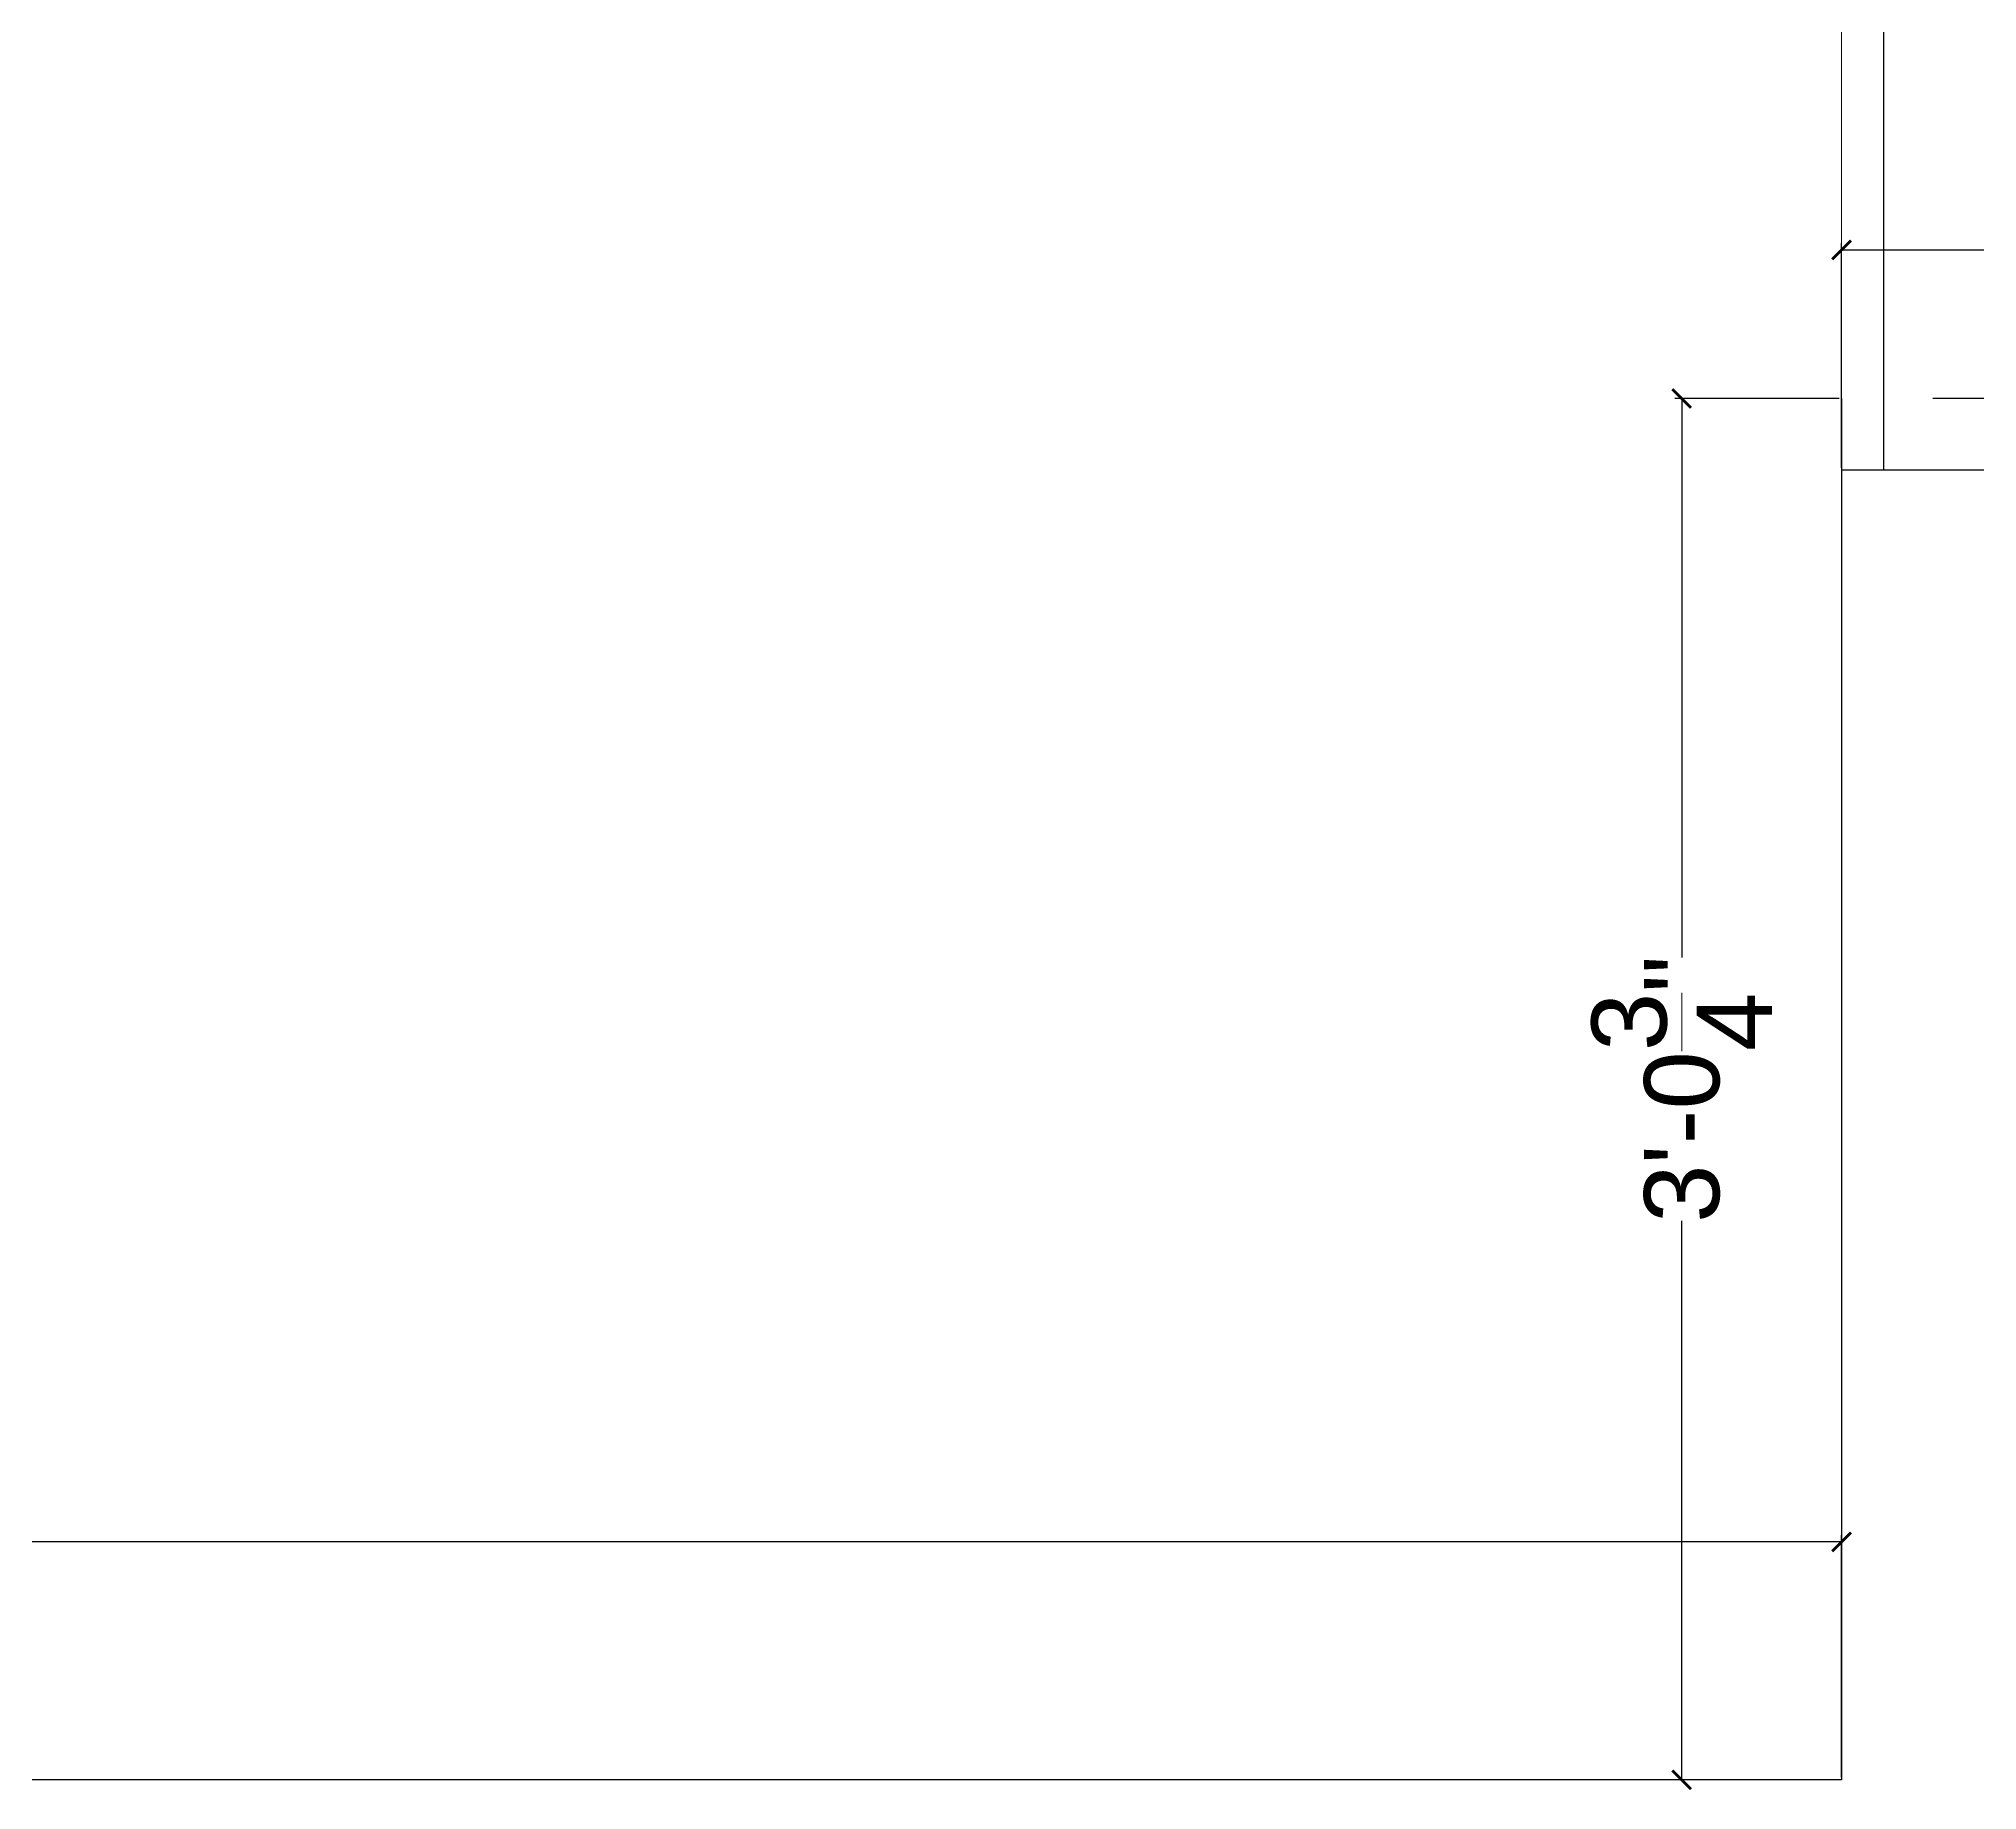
# Model space of a CAD drawing. Header units: inches. Extents: x -467 to 16, y 495 to 1144.
# Drawn here: x -177.3 to -125.7, y 814.5 to 861.1 of the extents above; entities that cross this region are included whole.
import ezdxf

# ---------------------------------------------------------------- set-up
doc = ezdxf.new("R2010")
doc.units = ezdxf.units.IN
doc.header["$MEASUREMENT"] = 0
doc.header["$PDMODE"] = 35
doc.linetypes.add('ACAD_ISO02W100', pattern=[15, 12, -3])
doc.layers.get('0').update_dxf_attribs({"color": 1, "lineweight": 9})
doc.layers.get('Defpoints').update_dxf_attribs({"lineweight": 9})
doc.layers.add('A101-Dimensions', color=7, linetype='Continuous', lineweight=9)
doc.layers.add('A101-Floorplan-1st-floor', color=7, linetype='Continuous', lineweight=9)
doc.styles.get("Standard").update_dxf_attribs({"font": 'Arial.ttf', "height": 2})
doc.dimstyles.get("Standard").update_dxf_attribs({"dimtxt": 0.18, "dimasz": 0.5, "dimexe": 0.18, "dimexo": 0.0625, "dimgap": 0.09, "dimtad": 0, "dimtoh": 1, "dimdec": 3, "dimzin": 0, "dimdsep": 46, "dimlunit": 4, "dimtxsty": 'Standard', "dimblk": 'ARCHTICK', "dimblk1": 'ARCHTICK', "dimblk2": 'ARCHTICK', "dimcen": 0.09, "dimadec": 1, "dimazin": 0, "dimtfac": 1, "dimtdec": 3, "dimtofl": 0, "dimtmove": 0, "dimatfit": 3, "dimfxl": 1, "dimtolj": 1, "dimtzin": 0, "dimarcsym": 0})

# ---------------------------------------------------------------- blocks, each defined once
blk = doc.blocks.new('_ArchTick')
at = {"color": 0, "linetype": 'ByBlock', "lineweight": 30, "const_width": 0.15}
blk.add_lwpolyline([(-0.5, -0.5), (0.5, 0.5)], dxfattribs=at)
blk = doc.blocks.new('*D183')
at = {"layer": 'A101-Dimensions', "color": 0, "lineweight": -2, "transparency": 16777216}
for p, q in [((-268.068, 814.805), (-268.068, 821.252)), ((-129.318, 814.805), (-129.318, 821.252)), ((-268.068, 821.072), (-202.883, 821.072)), ((-129.318, 821.072), (-194.504, 821.072))]:
    blk.add_line(p, q, dxfattribs=at)
at = {"layer": 'Defpoints', "color": 0, "lineweight": 5, "transparency": 16777216}
for p in [(-129.318, 821.072), (-268.068, 814.743), (-129.318, 814.743)]:
    blk.add_point(p, dxfattribs=at)
at = {"layer": 'A101-Dimensions', "color": 0, "lineweight": -2, "transparency": 16777216, "xscale": 0.5, "yscale": 0.5, "zscale": 0.5, "rotation": 180}
blk.add_blockref('_ArchTick', (-268.068, 821.072), dxfattribs=at)
at = {"layer": 'A101-Dimensions', "color": 0, "lineweight": -2, "transparency": 16777216, "xscale": 0.5, "yscale": 0.5, "zscale": 0.5}
blk.add_blockref('_ArchTick', (-129.318, 821.072), dxfattribs=at)
at = {"layer": 'A101-Dimensions', "color": 0, "lineweight": 5, "transparency": 16777216, "insert": (-198.693, 821.072), "char_height": 2, "attachment_point": 5, "rotation": 180}
blk.add_mtext('\\A1;11\'-6{\\H1x;\\S3/4;}"', dxfattribs=at)
blk = doc.blocks.new('*D195')
at = {"layer": 'A101-Dimensions', "color": 0, "lineweight": -2, "transparency": 16777216}
for p, q in [((-129.318, 849.656), (-129.318, 855.636)), ((-129.318, 855.456), (-80.577, 855.456)), ((-24.886, 855.456), (-73.627, 855.456)), ((-24.886, 849.656), (-24.886, 855.636))]:
    blk.add_line(p, q, dxfattribs=at)
at = {"layer": 'Defpoints', "color": 0, "lineweight": 5, "transparency": 16777216}
for p in [(-129.318, 855.456), (-129.318, 849.594), (-24.886, 849.594)]:
    blk.add_point(p, dxfattribs=at)
at = {"layer": 'A101-Dimensions', "color": 0, "lineweight": -2, "transparency": 16777216, "xscale": 0.5, "yscale": 0.5, "zscale": 0.5, "rotation": 180}
blk.add_blockref('_ArchTick', (-129.318, 855.456), dxfattribs=at)
at = {"layer": 'A101-Dimensions', "color": 0, "lineweight": -2, "transparency": 16777216, "xscale": 0.5, "yscale": 0.5, "zscale": 0.5}
blk.add_blockref('_ArchTick', (-24.886, 855.456), dxfattribs=at)
at = {"layer": 'A101-Dimensions', "color": 0, "lineweight": 5, "transparency": 16777216, "insert": (-77.102, 855.456), "char_height": 2, "attachment_point": 5, "rotation": 180}
blk.add_mtext('\\A1;8\'-8{\\H1x;\\S3/8;}"', dxfattribs=at)
blk = doc.blocks.new('*D213')
at = {"layer": 'A101-Dimensions', "color": 0, "lineweight": -2, "transparency": 16777216}
for p, q in [((-129.381, 851.5), (-133.752, 851.5)), ((-133.572, 851.5), (-133.572, 836.627)), ((-133.572, 814.743), (-133.572, 829.615)), ((-129.381, 814.743), (-133.752, 814.743))]:
    blk.add_line(p, q, dxfattribs=at)
at = {"layer": 'Defpoints', "color": 0, "lineweight": 5, "transparency": 16777216}
for p in [(-133.572, 851.5), (-129.318, 851.5), (-129.318, 814.743)]:
    blk.add_point(p, dxfattribs=at)
at = {"layer": 'A101-Dimensions', "color": 0, "lineweight": -2, "transparency": 16777216, "xscale": 0.5, "yscale": 0.5, "zscale": 0.5}
for p, rotation in [((-133.572, 851.5), 90), ((-133.572, 814.743), 270)]:
    blk.add_blockref('_ArchTick', p, dxfattribs=dict(at, rotation=rotation))
at = {"layer": 'A101-Dimensions', "color": 0, "lineweight": 5, "transparency": 16777216, "insert": (-133.572, 833.121), "char_height": 2, "attachment_point": 5, "rotation": 90}
blk.add_mtext('\\A1;3\'-0{\\H1x;\\S3/4;}"', dxfattribs=at)

msp = doc.modelspace()

# ---------------------------------------------------------------- linework, layer by layer
at = {"layer": 'A101-Floorplan-1st-floor', "linetype": 'ACAD_ISO02W100', "lineweight": -3}
for p, q in [((-128.1931, 849.5935), (-128.1931, 1071.7498)), ((-24.886, 851.4998), (-129.3181, 851.4998))]:
    msp.add_line(p, q, dxfattribs=at)
at = {"layer": 'A101-Floorplan-1st-floor', "lineweight": -3}
msp.add_lwpolyline([(-129.3181, 851.4998), (-129.3181, 814.7429), (-268.0681, 814.7429), (-268.0681, 1071.7498), (-24.886, 1071.7498), (-24.886, 849.5935), (-129.3181, 849.5935)], dxfattribs=at)
at = {"layer": 'A101-Floorplan-1st-floor', "lineweight": 5}
msp.add_lwpolyline([(-129.3181, 954.7429), (-129.3181, 814.7429), (-268.0681, 814.7429), (-268.0681, 954.7429)], close=True, dxfattribs=at)

# ---------------------------------------------------------------- dimensions: what is measured, and where the dimension line sits
at = {"layer": 'A101-Dimensions', "lineweight": 5}
for base, p1, p2, picture, middle in [((-129.3181, 855.4563), (-24.886, 849.5935), (-129.3181, 849.5935), '*D195', (-77.102, 855.4563)), ((-129.3181, 821.0717), (-268.0681, 814.7429), (-129.3181, 814.7429), '*D183', (-198.6931, 821.0717))]:
    dim = msp.add_linear_dim(base=base, p1=p1, p2=p2, dimstyle='Standard', override={"dimscale": 1, "dimtix": 0, "dimtofl": 0, "dimtmove": 0, "dimatfit": 3}, dxfattribs=at)
    dim.commit()
    dim.dimension.update_dxf_attribs({"geometry": picture, "text_midpoint": middle})
dim = msp.add_linear_dim(base=(-133.5718, 851.4998), p1=(-129.3181, 814.7429), p2=(-129.3181, 851.4998), angle=90, dimstyle='Standard', override={"dimscale": 1, "dimtix": 0, "dimtofl": 0, "dimtmove": 0, "dimatfit": 3}, dxfattribs=at)
dim.commit()
dim.dimension.update_dxf_attribs({"geometry": '*D213', "text_midpoint": (-133.5718, 833.1213)})

doc.saveas('drawing.dxf')
